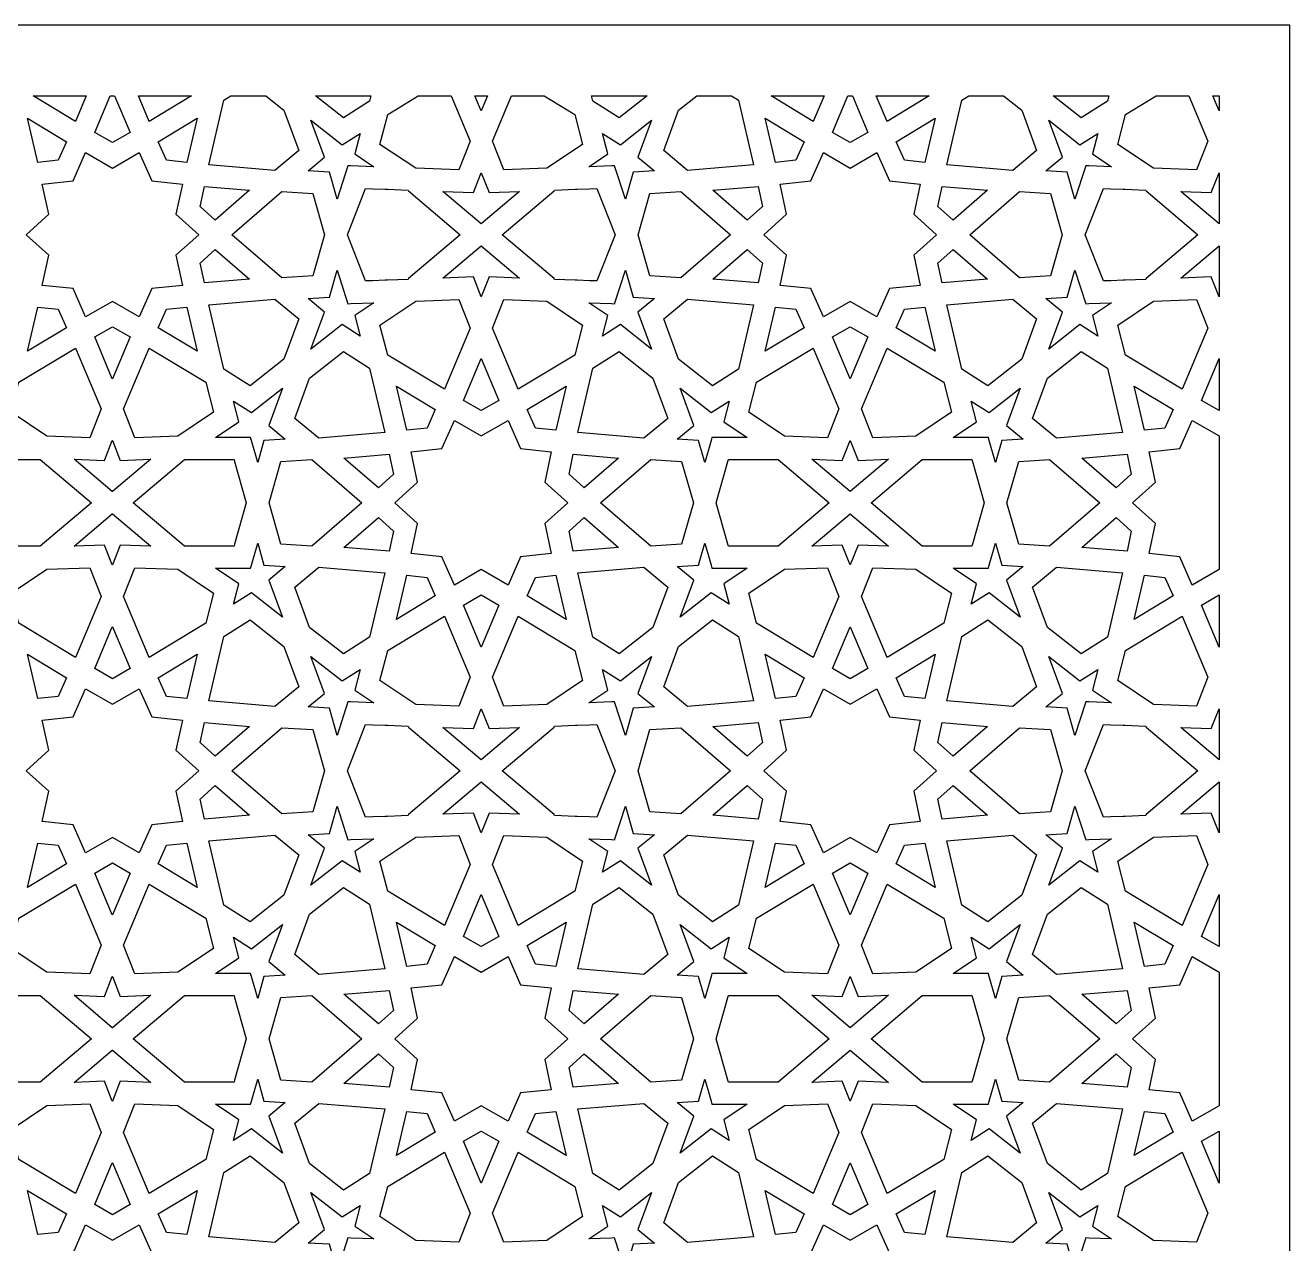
# Model space of a CAD drawing. Extents: x -500 to 500, y -1000 to 1000.
# Drawn here: x -37 to 500, y 482 to 1000 of the extents above; entities that cross this region are included whole.
import ezdxf

# ---------------------------------------------------------------- set-up
doc = ezdxf.new("R2010")
doc.units = 0
doc.layers.add('PLAN_1', color=18, linetype='CONTINUOUS')

msp = doc.modelspace()

# ---------------------------------------------------------------- linework, layer by layer
at = {"layer": 'PLAN_1'}
for points in [[(-500, -1000), (500, -1000), (500, 1000), (-500, 1000)], [(-15.67, 959.16), (-33.62, 970), (-11.1, 970)], [(7.5, 954.46), (0, 950.13), (-7.5, 954.46), (-0.95, 970), (0.95, 970)], [(15.67, 959.16), (11.1, 970), (33.62, 970)], [(72.89, 963.9), (79.18, 946.75), (69.02, 938.36), (41.02, 940.74), (47.4, 968.12), (50.36, 970), (65.12, 970)], [(109.27, 967.73), (98.15, 960.66), (86.26, 970), (109.8, 970)], [(151.92, 950.79), (147.08, 938.53), (128.83, 939.23), (113.65, 949.4), (116.94, 962.16), (129.92, 970), (143.82, 970)], [(156.67, 963.6), (156.67, 963.6), (156.66, 963.6), (153.97, 970), (159.37, 970)], [(196.39, 962.16), (199.68, 949.4), (184.51, 939.23), (166.25, 938.53), (161.41, 950.79), (169.51, 970), (183.41, 970)], [(215.19, 960.66), (204.07, 967.73), (203.54, 970), (227.07, 970)], [(265.93, 968.12), (272.32, 940.74), (244.31, 938.36), (234.15, 946.75), (240.45, 963.9), (248.21, 970), (262.97, 970)], [(297.66, 959.16), (279.72, 970), (302.24, 970)], [(320.83, 954.46), (313.33, 950.13), (305.84, 954.46), (312.38, 970), (314.29, 970)], [(329, 959.16), (324.43, 970), (346.95, 970)], [(386.22, 963.9), (392.52, 946.75), (382.36, 938.36), (354.35, 940.74), (360.74, 968.12), (363.7, 970), (378.46, 970)], [(422.6, 967.73), (411.48, 960.66), (399.6, 970), (423.13, 970)], [(465.25, 950.79), (460.41, 938.53), (442.16, 939.23), (426.98, 949.4), (430.27, 962.16), (443.26, 970), (457.15, 970)], [(470, 963.6), (470, 963.6), (467.3, 970), (470, 970)], [(-19.52, 950.55), (-23.04, 942.65), (-31.64, 941.75), (-36.04, 960.55)], [(31.64, 941.75), (23.04, 942.65), (19.52, 950.55), (36.04, 960.55)], [(97.57, 949.23), (105.21, 954.09), (102.95, 945.32), (111.04, 939.9), (101.31, 940.27), (100.04, 940.33), (95.41, 926.08), (92.16, 937.61), (83.13, 938.17), (90.11, 943.93), (84.34, 959.63)], [(223.23, 943.93), (230.21, 938.17), (221.17, 937.61), (217.93, 926.08), (213.29, 940.33), (212.02, 940.27), (202.29, 939.9), (210.38, 945.32), (208.12, 954.09), (215.76, 949.23), (228.99, 959.63)], [(293.81, 950.55), (290.3, 942.65), (281.69, 941.75), (277.29, 960.55)], [(344.98, 941.75), (336.37, 942.65), (332.85, 950.55), (349.37, 960.55)], [(410.91, 949.23), (418.55, 954.09), (416.29, 945.32), (424.38, 939.9), (414.65, 940.27), (413.37, 940.33), (408.74, 926.08), (405.5, 937.61), (396.46, 938.17), (403.44, 943.93), (397.67, 959.63)], [(-36.67, 911.02), (-27.02, 919.73), (-29.74, 932.55), (-16.7, 933.92), (-11.36, 945.91), (0, 939.35), (11.36, 945.91), (16.7, 933.92), (29.74, 932.55), (27.02, 919.73), (36.67, 911.02), (27.02, 902.32), (29.74, 889.5), (16.7, 888.12), (11.36, 876.14), (0, 882.7), (-11.36, 876.14), (-16.7, 888.12), (-29.74, 889.5), (-27.02, 902.32)], [(276.66, 911.02), (286.32, 919.73), (283.59, 932.55), (296.64, 933.92), (301.97, 945.91), (313.33, 939.35), (324.7, 945.91), (330.03, 933.92), (343.08, 932.55), (340.35, 919.73), (350.01, 911.02), (340.35, 902.32), (343.08, 889.5), (330.03, 888.12), (324.7, 876.14), (313.33, 882.7), (301.97, 876.14), (296.64, 888.12), (283.59, 889.5), (286.32, 902.32)], [(160, 928.95), (172.94, 929.44), (156.67, 915.69), (140.39, 929.44), (153.33, 928.95), (156.66, 937.37), (156.66, 937.37), (156.67, 937.37), (156.67, 937.37), (156.67, 937.37)], [(470, 915.69), (453.73, 929.44), (466.67, 928.95), (469.99, 937.37), (470, 937.37), (470, 937.37)], [(58.31, 929.89), (43.7, 917.27), (37.27, 923.06), (39.07, 931.52)], [(85.11, 928.52), (90.07, 911.02), (85.11, 893.52), (71.95, 892.71), (50.79, 911.02), (71.95, 929.34)], [(110.69, 930.57), (115.9, 930.37), (116.83, 930.37), (125.57, 930), (125.71, 929.62), (147.72, 911.02), (125.71, 892.43), (125.57, 892.05), (116.83, 891.68), (115.9, 891.68), (110.69, 891.48), (107.57, 891.37), (99.81, 911.02), (107.57, 930.68)], [(213.52, 911.02), (205.76, 891.37), (202.64, 891.48), (197.43, 891.68), (196.5, 891.68), (187.76, 892.05), (187.63, 892.43), (165.61, 911.02), (165.62, 911.02), (165.61, 911.03), (187.63, 929.62), (187.76, 930), (196.5, 930.37), (197.43, 930.37), (202.64, 930.57), (205.76, 930.68)], [(262.55, 911.02), (241.38, 892.71), (228.23, 893.52), (223.27, 911.02), (228.23, 928.52), (241.38, 929.34)], [(276.06, 923.06), (269.63, 917.27), (255.02, 929.89), (274.26, 931.52)], [(371.64, 929.89), (357.04, 917.27), (350.61, 923.06), (352.41, 931.52)], [(398.44, 928.52), (403.4, 911.02), (398.44, 893.52), (385.29, 892.71), (364.12, 911.02), (385.29, 929.34)], [(424.02, 930.57), (429.23, 930.37), (430.17, 930.37), (438.9, 930), (439.04, 929.62), (461.05, 911.02), (439.04, 892.43), (438.9, 892.05), (430.17, 891.68), (429.23, 891.68), (424.02, 891.48), (420.9, 891.37), (413.14, 911.02), (420.9, 930.68)], [(58.31, 892.16), (39.07, 890.53), (37.27, 898.99), (43.7, 904.78)], [(172.94, 892.61), (160, 893.1), (156.67, 884.68), (156.67, 884.68), (156.67, 884.68), (156.66, 884.68), (156.66, 884.68), (153.33, 893.1), (140.39, 892.61), (156.67, 906.36)], [(276.06, 898.99), (274.26, 890.53), (255.02, 892.16), (269.63, 904.78)], [(371.64, 892.16), (352.41, 890.53), (350.61, 898.99), (357.04, 904.78)], [(470, 884.68), (470, 884.68), (469.99, 884.68), (466.67, 893.1), (453.73, 892.61), (470, 906.36)], [(100.04, 881.71), (101.31, 881.78), (111.04, 882.15), (102.95, 876.73), (105.21, 867.96), (97.57, 872.82), (84.34, 862.42), (90.11, 878.11), (83.13, 883.88), (92.16, 884.44), (95.41, 895.97)], [(221.17, 884.44), (230.21, 883.88), (223.23, 878.11), (228.99, 862.42), (215.76, 872.82), (208.12, 867.96), (210.38, 876.73), (202.29, 882.15), (212.02, 881.78), (213.29, 881.71), (217.93, 895.97)], [(413.37, 881.71), (414.65, 881.78), (424.38, 882.15), (416.29, 876.73), (418.55, 867.96), (410.91, 872.82), (397.67, 862.42), (403.44, 878.11), (396.46, 883.88), (405.5, 884.44), (408.74, 895.97)], [(79.18, 875.3), (72.89, 858.15), (58.52, 846.86), (47.4, 853.93), (41.02, 881.3), (69.02, 883.69)], [(151.92, 871.26), (141, 845.36), (116.94, 859.89), (113.65, 872.65), (128.83, 882.82), (147.08, 883.52)], [(184.51, 882.82), (199.68, 872.65), (196.39, 859.89), (172.34, 845.36), (161.41, 871.26), (166.25, 883.52)], [(272.32, 881.3), (265.93, 853.93), (254.81, 846.86), (240.45, 858.15), (234.15, 875.3), (244.31, 883.69)], [(392.52, 875.3), (386.22, 858.15), (371.86, 846.86), (360.74, 853.93), (354.35, 881.3), (382.36, 883.69)], [(465.25, 871.26), (454.33, 845.36), (430.27, 859.89), (426.98, 872.65), (442.16, 882.82), (460.41, 883.52)], [(-23.04, 879.4), (-19.52, 871.5), (-36.04, 861.5), (-31.64, 880.3)], [(36.04, 861.5), (19.52, 871.5), (23.04, 879.4), (31.64, 880.3)], [(290.3, 879.4), (293.81, 871.5), (277.29, 861.5), (281.69, 880.3)], [(349.37, 861.5), (332.85, 871.5), (336.37, 879.4), (344.98, 880.3)], [(7.5, 867.59), (0.01, 849.8), (0, 849.8), (-0.01, 849.8), (-7.5, 867.59), (0, 871.92)], [(320.83, 867.59), (313.34, 849.8), (313.33, 849.8), (313.33, 849.8), (305.84, 867.59), (313.33, 871.92)], [(-4.75, 836.99), (-9.59, 824.73), (-27.84, 825.43), (-43.02, 835.6), (-39.73, 848.36), (-15.67, 862.89)], [(39.73, 848.36), (43.02, 835.6), (27.84, 825.43), (9.59, 824.73), (4.75, 836.99), (15.67, 862.89)], [(109.27, 854.32), (115.65, 826.95), (87.65, 824.56), (77.48, 832.95), (83.78, 850.1), (98.15, 861.39)], [(229.55, 850.1), (235.85, 832.95), (225.69, 824.56), (197.68, 826.95), (204.07, 854.32), (215.19, 861.39)], [(308.59, 836.99), (303.75, 824.73), (285.49, 825.43), (270.32, 835.6), (273.6, 848.36), (297.66, 862.89)], [(353.06, 848.36), (356.35, 835.6), (341.18, 825.43), (322.92, 824.73), (318.08, 836.99), (329, 862.89)], [(422.6, 854.32), (428.99, 826.95), (400.98, 824.56), (390.82, 832.95), (397.12, 850.1), (411.48, 861.39)], [(164.16, 840.66), (156.67, 836.33), (156.67, 836.34), (156.66, 836.33), (149.17, 840.66), (156.66, 858.45), (156.67, 858.45), (156.67, 858.45)], [(470, 858.45), (470, 836.34), (470, 836.33), (462.5, 840.66), (470, 858.45)], [(66.44, 829.96), (73.42, 824.2), (64.38, 823.64), (61.73, 814.27), (59.07, 823.64), (58.74, 824.87), (43.76, 824.87), (53.71, 831.52), (51.45, 840.29), (59.09, 835.43), (72.24, 845.76)], [(137.15, 836.75), (133.63, 828.85), (125.03, 827.95), (120.63, 846.75)], [(188.31, 827.95), (179.7, 828.85), (176.19, 836.75), (192.71, 846.75)], [(254.24, 835.43), (261.88, 840.29), (259.62, 831.52), (269.58, 824.87), (254.59, 824.87), (254.26, 823.64), (251.61, 814.27), (248.95, 823.64), (239.92, 824.2), (246.9, 829.96), (241.09, 845.76)], [(379.77, 829.96), (386.75, 824.2), (377.72, 823.64), (375.06, 814.27), (372.4, 823.64), (372.07, 824.87), (357.09, 824.87), (367.05, 831.52), (364.79, 840.29), (372.43, 835.43), (385.58, 845.76)], [(450.48, 836.75), (446.96, 828.85), (438.36, 827.95), (433.96, 846.75)], [(173.36, 820.13), (186.41, 818.76), (183.68, 805.93), (193.43, 797.15), (193.43, 797.15), (193.43, 797.15), (193.43, 797.14), (193.43, 797.14), (183.68, 788.37), (186.41, 775.54), (173.36, 774.17), (168.03, 762.18), (156.67, 768.74), (156.67, 768.74), (156.66, 768.74), (145.3, 762.18), (139.97, 774.17), (126.93, 775.54), (129.65, 788.37), (119.91, 797.14), (119.91, 797.14), (119.91, 797.15), (119.91, 797.15), (119.91, 797.15), (129.65, 805.93), (126.93, 818.76), (139.97, 820.13), (145.3, 832.11), (156.66, 825.55), (156.67, 825.55), (156.67, 825.55), (168.03, 832.11)], [(470, 825.55), (470, 825.55), (470, 768.74), (470, 768.74), (458.64, 762.18), (453.3, 774.17), (440.26, 775.54), (442.99, 788.37), (433.24, 797.14), (433.24, 797.14), (433.24, 797.15), (433.24, 797.15), (433.24, 797.15), (442.99, 805.93), (440.26, 818.76), (453.3, 820.13), (458.64, 832.11)], [(3.34, 815.15), (16.28, 815.64), (0.01, 801.9), (0.01, 801.9), (0.01, 801.9), (0, 801.9), (0, 801.9), (0, 801.9), (-0.01, 801.9), (-0.01, 801.9), (-0.01, 801.9), (-16.28, 815.64), (-3.34, 815.15), (-0.01, 823.57), (-0.01, 823.57), (0, 823.57), (0.01, 823.57), (0.01, 823.57)], [(316.67, 815.15), (329.61, 815.64), (313.34, 801.9), (313.34, 801.9), (313.34, 801.9), (313.34, 801.9), (313.33, 801.9), (313.33, 801.9), (313.33, 801.9), (313.33, 801.9), (313.32, 801.9), (297.06, 815.64), (310, 815.15), (313.33, 823.57), (313.33, 823.57), (313.33, 823.57), (313.34, 823.57), (313.34, 823.57)], [(119.4, 809.26), (112.97, 803.47), (98.36, 816.09), (117.6, 817.72)], [(214.98, 816.09), (200.37, 803.47), (193.94, 809.26), (195.74, 817.72)], [(432.73, 809.26), (426.3, 803.47), (411.69, 816.09), (430.93, 817.72)], [(-8.86, 797.15), (-30.63, 778.75), (-51.67, 778.75), (-51.89, 779.57), (-56.87, 797.15), (-51.89, 814.73), (-51.67, 815.54), (-30.63, 815.54)], [(51.67, 815.54), (51.89, 814.73), (56.87, 797.15), (51.89, 779.57), (51.67, 778.75), (30.63, 778.75), (8.86, 797.15), (30.63, 815.54)], [(105.97, 797.15), (84.72, 778.75), (71.56, 779.57), (66.58, 797.15), (71.56, 814.73), (84.72, 815.54)], [(241.77, 814.73), (246.75, 797.15), (241.77, 779.57), (228.62, 778.75), (207.36, 797.15), (228.62, 815.54)], [(304.47, 797.15), (282.7, 778.75), (261.66, 778.75), (261.45, 779.57), (256.46, 797.15), (261.45, 814.73), (261.66, 815.54), (282.7, 815.54)], [(365, 815.54), (365.22, 814.73), (370.21, 797.15), (365.22, 779.57), (365, 778.75), (343.97, 778.75), (322.19, 797.15), (343.97, 815.54)], [(419.31, 797.15), (398.05, 778.75), (384.9, 779.57), (379.91, 797.15), (384.9, 814.73), (398.05, 815.54)], [(16.28, 778.65), (3.34, 779.14), (0.01, 770.72), (0.01, 770.72), (0, 770.72), (-0.01, 770.72), (-0.01, 770.72), (-3.34, 779.14), (-16.28, 778.65), (-0.01, 792.39), (-0.01, 792.39), (-0.01, 792.39), (0, 792.39), (0, 792.39), (0, 792.39), (0.01, 792.39), (0.01, 792.39), (0.01, 792.39)], [(119.4, 785.03), (117.6, 776.57), (98.36, 778.2), (112.97, 790.82)], [(214.98, 778.2), (195.74, 776.57), (193.94, 785.03), (200.37, 790.82)], [(329.61, 778.65), (316.67, 779.14), (313.34, 770.72), (313.34, 770.72), (313.33, 770.72), (313.33, 770.72), (313.33, 770.72), (310, 779.14), (297.06, 778.65), (313.32, 792.39), (313.33, 792.39), (313.33, 792.39), (313.33, 792.39), (313.33, 792.39), (313.34, 792.39), (313.34, 792.39), (313.34, 792.39), (313.34, 792.39)], [(432.73, 785.03), (430.93, 776.57), (411.69, 778.2), (426.3, 790.82)], [(64.38, 770.65), (73.42, 770.1), (66.44, 764.33), (72.24, 748.53), (59.09, 758.86), (51.45, 754.01), (53.71, 762.77), (43.76, 769.42), (58.74, 769.42), (59.07, 770.65), (61.73, 780.02)], [(254.26, 770.65), (254.59, 769.42), (269.58, 769.42), (259.62, 762.77), (261.88, 754.01), (254.24, 758.86), (241.09, 748.53), (246.9, 764.33), (239.92, 770.1), (248.95, 770.65), (251.61, 780.02)], [(377.72, 770.65), (386.75, 770.1), (379.77, 764.33), (385.58, 748.53), (372.43, 758.86), (364.79, 754.01), (367.05, 762.77), (357.09, 769.42), (372.07, 769.42), (372.4, 770.65), (375.06, 780.02)], [(-4.75, 757.3), (-15.67, 731.4), (-39.73, 745.93), (-43.02, 758.7), (-27.84, 768.87), (-9.59, 769.56)], [(27.84, 768.87), (43.02, 758.7), (39.73, 745.93), (15.67, 731.4), (4.75, 757.3), (9.59, 769.56)], [(115.65, 767.35), (109.27, 739.98), (98.15, 732.9), (83.78, 744.19), (77.48, 761.34), (87.65, 769.73)], [(235.85, 761.34), (229.55, 744.19), (215.19, 732.9), (204.07, 739.98), (197.68, 767.35), (225.69, 769.73)], [(308.59, 757.3), (297.66, 731.4), (273.6, 745.93), (270.32, 758.7), (285.49, 768.87), (303.75, 769.56)], [(341.18, 768.87), (356.35, 758.7), (353.06, 745.93), (329, 731.4), (318.08, 757.3), (322.92, 769.56)], [(428.99, 767.35), (422.6, 739.98), (411.48, 732.9), (397.12, 744.19), (390.82, 761.34), (400.98, 769.73)], [(133.63, 765.44), (137.15, 757.54), (120.63, 747.55), (125.03, 766.35)], [(192.71, 747.55), (176.19, 757.54), (179.7, 765.44), (188.31, 766.35)], [(446.96, 765.44), (450.48, 757.54), (433.96, 747.55), (438.36, 766.35)], [(164.16, 753.63), (156.67, 735.84), (156.67, 735.84), (156.66, 735.84), (149.17, 753.63), (156.66, 757.96), (156.67, 757.96), (156.67, 757.96)], [(470, 757.96), (470, 735.84), (470, 735.84), (462.5, 753.63), (470, 757.96)], [(72.89, 736.14), (79.18, 719), (69.02, 710.6), (41.02, 712.99), (47.4, 740.36), (58.52, 747.43)], [(151.92, 723.04), (147.08, 710.78), (128.83, 711.47), (113.65, 721.64), (116.94, 734.4), (141, 748.93)], [(196.39, 734.4), (199.68, 721.64), (184.51, 711.47), (166.25, 710.78), (161.41, 723.04), (172.34, 748.93)], [(265.93, 740.36), (272.32, 712.99), (244.31, 710.6), (234.15, 719), (240.45, 736.14), (254.81, 747.43)], [(386.22, 736.14), (392.52, 719), (382.36, 710.6), (354.35, 712.99), (360.74, 740.36), (371.86, 747.43)], [(465.25, 723.04), (460.41, 710.78), (442.16, 711.47), (426.98, 721.64), (430.27, 734.4), (454.33, 748.93)], [(7.5, 726.7), (0, 722.38), (-7.5, 726.7), (-0.01, 744.5), (0, 744.49), (0.01, 744.5)], [(320.83, 726.7), (313.33, 722.38), (305.84, 726.7), (313.33, 744.5), (313.33, 744.49), (313.34, 744.5)], [(-19.52, 722.8), (-23.04, 714.89), (-31.64, 713.99), (-36.04, 732.79)], [(31.64, 713.99), (23.04, 714.89), (19.52, 722.8), (36.04, 732.79)], [(97.57, 721.47), (105.21, 726.33), (102.95, 717.56), (111.04, 712.14), (101.31, 712.51), (100.04, 712.58), (95.41, 698.33), (92.16, 709.85), (83.13, 710.41), (90.11, 716.18), (84.34, 731.88)], [(223.23, 716.18), (230.21, 710.41), (221.17, 709.85), (217.93, 698.33), (213.29, 712.58), (212.02, 712.51), (202.29, 712.14), (210.38, 717.56), (208.12, 726.33), (215.76, 721.47), (228.99, 731.88)], [(293.81, 722.8), (290.3, 714.89), (281.69, 713.99), (277.29, 732.79)], [(344.98, 713.99), (336.37, 714.89), (332.85, 722.8), (349.37, 732.79)], [(410.91, 721.47), (418.55, 726.33), (416.29, 717.56), (424.38, 712.14), (414.65, 712.51), (413.37, 712.58), (408.74, 698.33), (405.5, 709.85), (396.46, 710.41), (403.44, 716.18), (397.67, 731.88)], [(-36.67, 683.27), (-27.02, 691.97), (-29.74, 704.8), (-16.7, 706.17), (-11.36, 718.15), (0, 711.59), (11.36, 718.15), (16.7, 706.17), (29.74, 704.8), (27.02, 691.97), (36.67, 683.27), (27.02, 674.57), (29.74, 661.74), (16.7, 660.37), (11.36, 648.39), (0, 654.95), (-11.36, 648.39), (-16.7, 660.37), (-29.74, 661.74), (-27.02, 674.57)], [(276.66, 683.27), (286.32, 691.97), (283.59, 704.8), (296.64, 706.17), (301.97, 718.15), (313.33, 711.59), (324.7, 718.15), (330.03, 706.17), (343.08, 704.8), (340.35, 691.97), (350.01, 683.27), (340.35, 674.57), (343.08, 661.74), (330.03, 660.37), (324.7, 648.39), (313.33, 654.95), (301.97, 648.39), (296.64, 660.37), (283.59, 661.74), (286.32, 674.57)], [(160, 701.19), (172.94, 701.68), (156.67, 687.94), (140.39, 701.68), (153.33, 701.19), (156.66, 709.62), (156.66, 709.61), (156.67, 709.62), (156.67, 709.61), (156.67, 709.62)], [(470, 687.94), (453.73, 701.68), (466.67, 701.19), (469.99, 709.62), (470, 709.61), (470, 709.62)], [(58.31, 702.14), (43.7, 689.51), (37.27, 695.3), (39.07, 703.76)], [(276.06, 695.3), (269.63, 689.51), (255.02, 702.14), (274.26, 703.76)], [(371.64, 702.14), (357.04, 689.51), (350.61, 695.3), (352.41, 703.76)], [(85.11, 700.77), (90.07, 683.27), (85.11, 665.77), (71.95, 664.95), (50.79, 683.27), (71.95, 701.58)], [(110.69, 702.81), (115.9, 702.61), (116.83, 702.61), (125.57, 702.25), (125.71, 701.87), (147.72, 683.27), (125.71, 664.67), (125.57, 664.29), (116.83, 663.92), (115.9, 663.92), (110.69, 663.73), (107.57, 663.61), (99.81, 683.27), (107.57, 702.93)], [(213.52, 683.27), (205.76, 663.61), (202.64, 663.73), (197.43, 663.92), (196.5, 663.92), (187.76, 664.29), (187.63, 664.67), (165.61, 683.27), (165.62, 683.27), (165.61, 683.27), (187.63, 701.87), (187.76, 702.25), (196.5, 702.61), (197.43, 702.61), (202.64, 702.81), (205.76, 702.93)], [(262.55, 683.27), (241.38, 664.95), (228.23, 665.77), (223.27, 683.27), (228.23, 700.77), (241.38, 701.58)], [(398.44, 700.77), (403.4, 683.27), (398.44, 665.77), (385.29, 664.95), (364.12, 683.27), (385.29, 701.58)], [(424.02, 702.81), (429.23, 702.61), (430.17, 702.61), (438.9, 702.25), (439.04, 701.87), (461.05, 683.27), (439.04, 664.67), (438.9, 664.29), (430.17, 663.92), (429.23, 663.92), (424.02, 663.73), (420.9, 663.61), (413.14, 683.27), (420.9, 702.93)], [(58.31, 664.4), (39.07, 662.77), (37.27, 671.24), (43.7, 677.02)], [(172.94, 664.85), (160, 665.34), (156.67, 656.92), (156.67, 656.93), (156.67, 656.92), (156.66, 656.93), (156.66, 656.92), (153.33, 665.34), (140.39, 664.85), (156.67, 678.6)], [(276.06, 671.24), (274.26, 662.77), (255.02, 664.4), (269.63, 677.02)], [(371.64, 664.4), (352.41, 662.77), (350.61, 671.24), (357.04, 677.02)], [(470, 656.92), (470, 656.93), (469.99, 656.92), (466.67, 665.34), (453.73, 664.85), (470, 678.6)], [(100.04, 653.96), (101.31, 654.03), (111.04, 654.39), (102.95, 648.97), (105.21, 640.21), (97.57, 645.06), (84.34, 634.66), (90.11, 650.36), (83.13, 656.12), (92.16, 656.68), (95.41, 668.21)], [(221.17, 656.68), (230.21, 656.12), (223.23, 650.36), (228.99, 634.66), (215.76, 645.06), (208.12, 640.21), (210.38, 648.97), (202.29, 654.39), (212.02, 654.03), (213.29, 653.96), (217.93, 668.21)], [(413.37, 653.96), (414.65, 654.03), (424.38, 654.39), (416.29, 648.97), (418.55, 640.21), (410.91, 645.06), (397.67, 634.66), (403.44, 650.36), (396.46, 656.12), (405.5, 656.68), (408.74, 668.21)], [(79.18, 647.54), (72.89, 630.39), (58.52, 619.1), (47.4, 626.18), (41.02, 653.55), (69.02, 655.93)], [(151.92, 643.5), (141, 617.6), (116.94, 632.14), (113.65, 644.9), (128.83, 655.07), (147.08, 655.76)], [(184.51, 655.07), (199.68, 644.9), (196.39, 632.14), (172.34, 617.6), (161.41, 643.5), (166.25, 655.76)], [(272.32, 653.55), (265.93, 626.18), (254.81, 619.1), (240.45, 630.39), (234.15, 647.54), (244.31, 655.93)], [(392.52, 647.54), (386.22, 630.39), (371.86, 619.1), (360.74, 626.18), (354.35, 653.55), (382.36, 655.93)], [(465.25, 643.5), (454.33, 617.6), (430.27, 632.14), (426.98, 644.9), (442.16, 655.07), (460.41, 655.76)], [(-23.04, 651.64), (-19.52, 643.74), (-36.04, 633.75), (-31.64, 652.55)], [(36.04, 633.75), (19.52, 643.74), (23.04, 651.64), (31.64, 652.55)], [(290.3, 651.64), (293.81, 643.74), (277.29, 633.75), (281.69, 652.55)], [(349.37, 633.75), (332.85, 643.74), (336.37, 651.64), (344.98, 652.55)], [(7.5, 639.83), (0.01, 622.04), (0, 622.05), (-0.01, 622.04), (-7.5, 639.83), (0, 644.16)], [(320.83, 639.83), (313.34, 622.04), (313.33, 622.05), (313.33, 622.04), (305.84, 639.83), (313.33, 644.16)], [(-4.75, 609.24), (-9.59, 596.98), (-27.84, 597.67), (-43.02, 607.84), (-39.73, 620.6), (-15.67, 635.13)], [(39.73, 620.6), (43.02, 607.84), (27.84, 597.67), (9.59, 596.98), (4.75, 609.24), (15.67, 635.13)], [(109.27, 626.56), (115.65, 599.19), (87.65, 596.8), (77.48, 605.2), (83.78, 622.34), (98.15, 633.63)], [(229.55, 622.34), (235.85, 605.2), (225.69, 596.8), (197.68, 599.19), (204.07, 626.56), (215.19, 633.63)], [(308.59, 609.24), (303.75, 596.98), (285.49, 597.67), (270.32, 607.84), (273.6, 620.6), (297.66, 635.13)], [(353.06, 620.6), (356.35, 607.84), (341.18, 597.67), (322.92, 596.98), (318.08, 609.24), (329, 635.13)], [(422.6, 626.56), (428.99, 599.19), (400.98, 596.8), (390.82, 605.2), (397.12, 622.34), (411.48, 633.63)], [(164.16, 612.9), (156.67, 608.58), (156.67, 608.58), (156.66, 608.58), (149.17, 612.9), (156.66, 630.7), (156.67, 630.69), (156.67, 630.7)], [(470, 630.69), (470, 608.58), (470, 608.58), (462.5, 612.9), (470, 630.7)], [(66.44, 602.21), (73.42, 596.44), (64.38, 595.88), (61.73, 586.51), (59.07, 595.88), (58.74, 597.11), (43.76, 597.11), (53.71, 603.76), (51.45, 612.53), (59.09, 607.67), (72.24, 618.01)], [(137.15, 609), (133.63, 601.09), (125.03, 600.19), (120.63, 618.99)], [(188.31, 600.19), (179.7, 601.09), (176.19, 609), (192.71, 618.99)], [(254.24, 607.67), (261.88, 612.53), (259.62, 603.76), (269.58, 597.11), (254.59, 597.11), (254.26, 595.88), (251.61, 586.51), (248.95, 595.88), (239.92, 596.44), (246.9, 602.21), (241.09, 618.01)], [(379.77, 602.21), (386.75, 596.44), (377.72, 595.88), (375.06, 586.51), (372.4, 595.88), (372.07, 597.11), (357.09, 597.11), (367.05, 603.76), (364.79, 612.53), (372.43, 607.67), (385.58, 618.01)], [(450.48, 609), (446.96, 601.09), (438.36, 600.19), (433.96, 618.99)], [(173.36, 592.37), (186.41, 591), (183.68, 578.17), (193.43, 569.4), (193.43, 569.39), (193.43, 569.39), (193.43, 569.39), (193.43, 569.39), (183.68, 560.61), (186.41, 547.78), (173.36, 546.41), (168.03, 534.43), (156.67, 540.99), (156.67, 540.99), (156.66, 540.99), (145.3, 534.43), (139.97, 546.41), (126.93, 547.78), (129.65, 560.61), (119.91, 569.39), (119.91, 569.39), (119.91, 569.39), (119.91, 569.39), (119.91, 569.4), (129.65, 578.17), (126.93, 591), (139.97, 592.37), (145.3, 604.35), (156.66, 597.79), (156.67, 597.8), (156.67, 597.79), (168.03, 604.35)], [(470, 597.79), (470, 597.8), (470, 540.99), (470, 540.99), (458.64, 534.43), (453.3, 546.41), (440.26, 547.78), (442.99, 560.61), (433.24, 569.39), (433.24, 569.39), (433.24, 569.39), (433.24, 569.39), (433.24, 569.4), (442.99, 578.17), (440.26, 591), (453.3, 592.37), (458.64, 604.35)], [(3.34, 587.39), (16.28, 587.89), (0.01, 574.14), (0.01, 574.14), (0.01, 574.14), (0, 574.14), (0, 574.14), (0, 574.14), (-0.01, 574.14), (-0.01, 574.14), (-0.01, 574.14), (-16.28, 587.89), (-3.34, 587.39), (-0.01, 595.82), (-0.01, 595.81), (0, 595.82), (0.01, 595.81), (0.01, 595.82)], [(316.67, 587.39), (329.61, 587.89), (313.34, 574.14), (313.34, 574.14), (313.34, 574.14), (313.34, 574.14), (313.33, 574.14), (313.33, 574.14), (313.33, 574.14), (313.33, 574.14), (313.32, 574.14), (297.06, 587.89), (310, 587.39), (313.33, 595.82), (313.33, 595.81), (313.33, 595.82), (313.34, 595.81), (313.34, 595.82)], [(-8.86, 569.39), (-30.63, 551), (-51.67, 551), (-51.89, 551.81), (-56.87, 569.39), (-51.89, 586.97), (-51.67, 587.78), (-30.63, 587.78)], [(51.67, 587.78), (51.89, 586.97), (56.87, 569.39), (51.89, 551.81), (51.67, 551), (30.63, 551), (8.86, 569.39), (30.63, 587.78)], [(105.97, 569.39), (84.72, 551), (71.56, 551.81), (66.58, 569.39), (71.56, 586.97), (84.72, 587.78)], [(119.4, 581.5), (112.97, 575.71), (98.36, 588.34), (117.6, 589.96)], [(214.98, 588.34), (200.37, 575.71), (193.94, 581.5), (195.74, 589.96)], [(241.77, 586.97), (246.75, 569.39), (241.77, 551.81), (228.62, 551), (207.36, 569.39), (228.62, 587.78)], [(304.47, 569.39), (282.7, 551), (261.66, 551), (261.45, 551.81), (256.46, 569.39), (261.45, 586.97), (261.66, 587.78), (282.7, 587.78)], [(365, 587.78), (365.22, 586.97), (370.21, 569.39), (365.22, 551.81), (365, 551), (343.97, 551), (322.19, 569.39), (343.97, 587.78)], [(419.31, 569.39), (398.05, 551), (384.9, 551.81), (379.91, 569.39), (384.9, 586.97), (398.05, 587.78)], [(432.73, 581.5), (426.3, 575.71), (411.69, 588.34), (430.93, 589.96)], [(16.28, 550.9), (3.34, 551.39), (0.01, 542.96), (0.01, 542.97), (0, 542.96), (-0.01, 542.97), (-0.01, 542.96), (-3.34, 551.39), (-16.28, 550.9), (-0.01, 564.64), (-0.01, 564.64), (-0.01, 564.64), (0, 564.64), (0, 564.64), (0, 564.64), (0.01, 564.64), (0.01, 564.64), (0.01, 564.64)], [(329.61, 550.9), (316.67, 551.39), (313.34, 542.96), (313.34, 542.97), (313.33, 542.96), (313.33, 542.97), (313.33, 542.96), (310, 551.39), (297.06, 550.9), (313.32, 564.64), (313.33, 564.64), (313.33, 564.64), (313.33, 564.64), (313.33, 564.64), (313.34, 564.64), (313.34, 564.64), (313.34, 564.64), (313.34, 564.64)], [(119.4, 557.28), (117.6, 548.82), (98.36, 550.44), (112.97, 563.07)], [(214.98, 550.44), (195.74, 548.82), (193.94, 557.28), (200.37, 563.07)], [(432.73, 557.28), (430.93, 548.82), (411.69, 550.44), (426.3, 563.07)], [(64.38, 542.9), (73.42, 542.34), (66.44, 536.57), (72.24, 520.77), (59.09, 531.11), (51.45, 526.25), (53.71, 535.02), (43.76, 541.67), (58.74, 541.67), (59.07, 542.9), (61.73, 552.27)], [(254.26, 542.9), (254.59, 541.67), (269.58, 541.67), (259.62, 535.02), (261.88, 526.25), (254.24, 531.11), (241.09, 520.77), (246.9, 536.57), (239.92, 542.34), (248.95, 542.9), (251.61, 552.27)], [(377.72, 542.9), (386.75, 542.34), (379.77, 536.57), (385.58, 520.77), (372.43, 531.11), (364.79, 526.25), (367.05, 535.02), (357.09, 541.67), (372.07, 541.67), (372.4, 542.9), (375.06, 552.27)], [(-4.75, 529.54), (-15.67, 503.65), (-39.73, 518.18), (-43.02, 530.94), (-27.84, 541.11), (-9.59, 541.8)], [(27.84, 541.11), (43.02, 530.94), (39.73, 518.18), (15.67, 503.65), (4.75, 529.54), (9.59, 541.8)], [(115.65, 539.59), (109.27, 512.22), (98.15, 505.15), (83.78, 516.44), (77.48, 533.59), (87.65, 541.98)], [(133.63, 537.69), (137.15, 529.78), (120.63, 519.79), (125.03, 538.59)], [(192.71, 519.79), (176.19, 529.78), (179.7, 537.69), (188.31, 538.59)], [(235.85, 533.59), (229.55, 516.44), (215.19, 505.15), (204.07, 512.22), (197.68, 539.59), (225.69, 541.98)], [(308.59, 529.54), (297.66, 503.65), (273.6, 518.18), (270.32, 530.94), (285.49, 541.11), (303.75, 541.8)], [(341.18, 541.11), (356.35, 530.94), (353.06, 518.18), (329, 503.65), (318.08, 529.54), (322.92, 541.8)], [(428.99, 539.59), (422.6, 512.22), (411.48, 505.15), (397.12, 516.44), (390.82, 533.59), (400.98, 541.98)], [(446.96, 537.69), (450.48, 529.78), (433.96, 519.79), (438.36, 538.59)], [(164.16, 525.88), (156.67, 508.08), (156.67, 508.09), (156.66, 508.08), (149.17, 525.88), (156.66, 530.2), (156.67, 530.2), (156.67, 530.2)], [(470, 530.2), (470, 508.09), (470, 508.08), (462.5, 525.88), (470, 530.2)], [(151.92, 495.28), (147.08, 483.02), (128.83, 483.71), (113.65, 493.88), (116.94, 506.65), (141, 521.18)], [(196.39, 506.65), (199.68, 493.88), (184.51, 483.71), (166.25, 483.02), (161.41, 495.28), (172.34, 521.18)], [(465.25, 495.28), (460.41, 483.02), (442.16, 483.71), (426.98, 493.88), (430.27, 506.65), (454.33, 521.18)], [(7.5, 498.95), (0, 494.62), (-7.5, 498.95), (-0.01, 516.74), (0, 516.74), (0.01, 516.74)], [(72.89, 508.39), (79.18, 491.24), (69.02, 482.85), (41.02, 485.23), (47.4, 512.6), (58.52, 519.68)], [(265.93, 512.6), (272.32, 485.23), (244.31, 482.85), (234.15, 491.24), (240.45, 508.39), (254.81, 519.68)], [(320.83, 498.95), (313.33, 494.62), (305.84, 498.95), (313.33, 516.74), (313.33, 516.74), (313.34, 516.74)], [(386.22, 508.39), (392.52, 491.24), (382.36, 482.85), (354.35, 485.23), (360.74, 512.6), (371.86, 519.68)], [(-19.52, 495.04), (-23.04, 487.14), (-31.64, 486.23), (-36.04, 505.03)], [(31.64, 486.23), (23.04, 487.14), (19.52, 495.04), (36.04, 505.03)], [(293.81, 495.04), (290.3, 487.14), (281.69, 486.23), (277.29, 505.03)], [(344.98, 486.23), (336.37, 487.14), (332.85, 495.04), (349.37, 505.03)], [(97.57, 493.72), (105.21, 498.57), (102.95, 489.81), (111.04, 484.39), (101.31, 484.76), (100.04, 484.82), (95.41, 470.57), (92.16, 482.1), (83.13, 482.66), (90.11, 488.42), (84.34, 504.12)], [(223.23, 488.42), (230.21, 482.66), (221.17, 482.1), (217.93, 470.57), (213.29, 484.82), (212.02, 484.76), (202.29, 484.39), (210.38, 489.81), (208.12, 498.57), (215.76, 493.72), (228.99, 504.12)], [(410.91, 493.72), (418.55, 498.57), (416.29, 489.81), (424.38, 484.39), (414.65, 484.76), (413.37, 484.82), (408.74, 470.57), (405.5, 482.1), (396.46, 482.66), (403.44, 488.42), (397.67, 504.12)], [(-36.67, 455.51), (-27.02, 464.21), (-29.74, 477.04), (-16.7, 478.41), (-11.36, 490.39), (0, 483.84), (11.36, 490.39), (16.7, 478.41), (29.74, 477.04), (27.02, 464.21), (36.67, 455.51), (27.02, 446.81), (29.74, 433.98), (16.7, 432.61), (11.36, 420.63), (0, 427.19), (-11.36, 420.63), (-16.7, 432.61), (-29.74, 433.98), (-27.02, 446.81)], [(276.66, 455.51), (286.32, 464.21), (283.59, 477.04), (296.64, 478.41), (301.97, 490.39), (313.33, 483.84), (324.7, 490.39), (330.03, 478.41), (343.08, 477.04), (340.35, 464.21), (350.01, 455.51), (340.35, 446.81), (343.08, 433.98), (330.03, 432.61), (324.7, 420.63), (313.33, 427.19), (301.97, 420.63), (296.64, 432.61), (283.59, 433.98), (286.32, 446.81)]]:
    msp.add_lwpolyline(points, close=True, dxfattribs=at)

doc.saveas('drawing.dxf')
